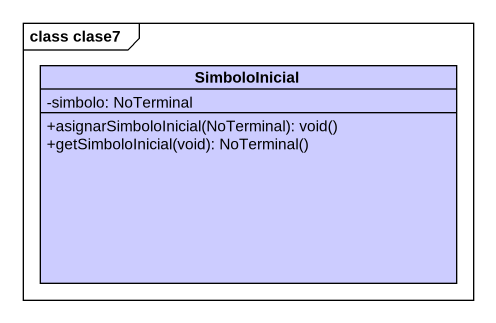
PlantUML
@startuml
mainframe class clase7
hide circle
hide empty members
skinparam classAttributeIconSize 0
class SimboloInicial #CCCCFF {
  -simbolo: NoTerminal
  +asignarSimboloInicial(NoTerminal): void()
  +getSimboloInicial(void): NoTerminal()
}
@enduml
